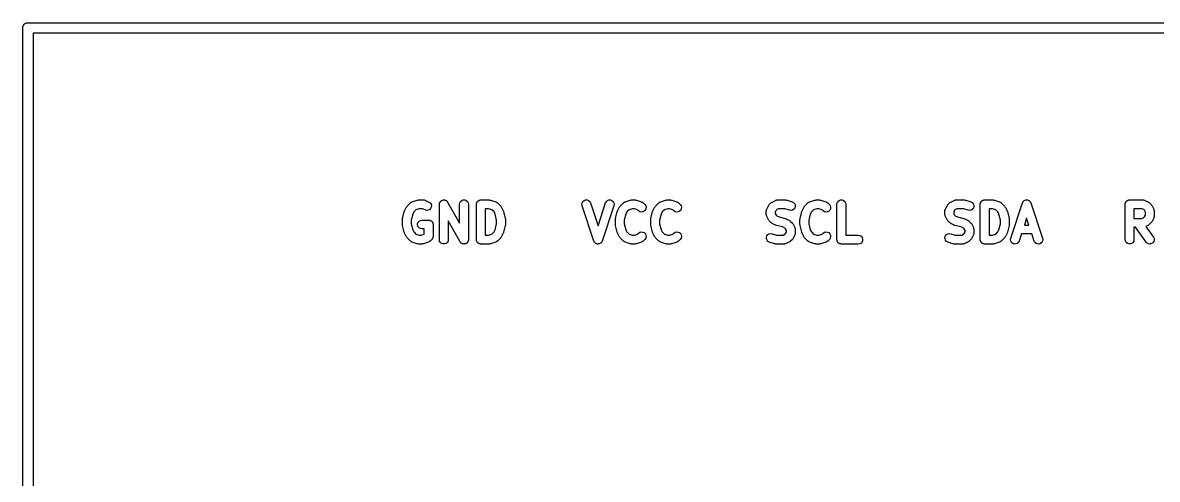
# Model space of a CAD drawing. Extents: x 86 to 333, y -237 to -29.
# Drawn here: x 301.27 to 317.34, y -42.55 to -36.09 of the extents above; entities that cross this region are included whole.
import ezdxf

# ---------------------------------------------------------------- set-up
doc = ezdxf.new("R2010")
doc.units = 0
doc.header["$MEASUREMENT"] = 0
doc.layers.add('BLACK', color=7, linetype='CONTINUOUS')

msp = doc.modelspace()

# ---------------------------------------------------------------- linework, layer by layer
at = {"layer": 'Black'}
for p, q in [((301.278, -36.1408), (301.28, -36.1343)), ((301.28, -36.1343), (301.283, -36.1287)), ((301.283, -36.1287), (301.285, -36.1225)), ((301.285, -36.1225), (301.289, -36.1175)), ((301.289, -36.1175), (301.293, -36.1118)), ((301.293, -36.1118), (301.298, -36.1076)), ((301.298, -36.1076), (301.302, -36.1025)), ((301.302, -36.1025), (301.307, -36.0993)), ((301.307, -36.0993), (301.312, -36.095)), ((301.312, -36.095), (301.319, -36.0928)), ((301.319, -36.0928), (301.324, -36.0895)), ((301.324, -36.0895), (301.331, -36.0884)), ((301.331, -36.0884), (301.337, -36.0861)), ((301.337, -36.0861), (301.344, -36.0861)), ((301.344, -36.0861), (301.35, -36.085)), ((301.35, -36.085), (328.65, -36.085)), ((301.275, -36.16), (301.276, -36.1535)), ((301.275, -66.86), (301.275, -36.16)), ((301.276, -36.147), (301.278, -36.1408)), ((301.276, -36.1535), (301.276, -36.147)), ((301.425, -36.235), (301.425, -66.785)), ((328.575, -36.235), (301.425, -36.235)), ((306.681, -38.7473), (306.705, -38.6997)), ((306.705, -38.6997), (306.711, -38.6916)), ((306.711, -38.6916), (306.717, -38.6834)), ((306.717, -38.6834), (306.764, -38.6358)), ((306.764, -38.6358), (306.767, -38.6337)), ((306.767, -38.6337), (306.77, -38.631)), ((306.77, -38.631), (306.776, -38.6276)), ((306.776, -38.6276), (306.782, -38.6234)), ((306.782, -38.6234), (306.786, -38.6224)), ((306.786, -38.6224), (306.789, -38.6207)), ((306.789, -38.6207), (306.86, -38.5969)), ((306.86, -38.5969), (306.87, -38.5954)), ((306.87, -38.5954), (306.88, -38.5937)), ((306.88, -38.5937), (306.951, -38.5937)), ((306.951, -38.5937), (306.955, -38.5943)), ((306.955, -38.5943), (306.959, -38.5941)), ((306.959, -38.5941), (306.966, -38.5962)), ((306.966, -38.5962), (306.973, -38.5975)), ((306.973, -38.5975), (306.976, -38.5993)), ((306.976, -38.5993), (306.979, -38.6003)), ((306.979, -38.6003), (307.027, -38.6241)), ((307.027, -38.6241), (307.044, -38.637)), ((307.044, -38.637), (307.056, -38.6551)), ((307.059, -38.6978), (307.049, -38.7172)), ((307.056, -38.6551), (307.061, -38.6763)), ((307.061, -38.6763), (307.059, -38.6978)), ((307.175, -38.6562), (307.176, -38.6507)), ((307.175, -39.1562), (307.175, -38.6562)), ((307.176, -38.6451), (307.177, -38.6401)), ((307.176, -38.6507), (307.176, -38.6451)), ((307.177, -38.6401), (307.178, -38.6348)), ((307.178, -38.6348), (307.181, -38.63)), ((307.181, -38.63), (307.183, -38.6247)), ((307.183, -38.6247), (307.187, -38.6206)), ((307.187, -38.6206), (307.189, -38.616)), ((307.189, -38.616), (307.194, -38.6124)), ((307.194, -38.6124), (307.197, -38.6081)), ((307.197, -38.6081), (307.202, -38.6055)), ((307.202, -38.6055), (307.206, -38.6021)), ((307.206, -38.6021), (307.211, -38.6001)), ((307.211, -38.6001), (307.216, -38.5974)), ((307.216, -38.5974), (307.221, -38.5965)), ((307.221, -38.5965), (307.226, -38.5946)), ((307.226, -38.5946), (307.232, -38.5946)), ((307.232, -38.5946), (307.237, -38.5937)), ((307.237, -38.5937), (307.243, -38.5946)), ((307.243, -38.5946), (307.248, -38.5946)), ((307.248, -38.5946), (307.253, -38.5966)), ((307.253, -38.5966), (307.259, -38.5976)), ((307.259, -38.5976), (307.263, -38.6002)), ((307.263, -38.6002), (307.268, -38.6021)), ((307.268, -38.6021), (307.273, -38.6057)), ((307.273, -38.6057), (307.278, -38.6085)), ((307.278, -38.6085), (307.281, -38.6126)), ((307.281, -38.6126), (307.285, -38.616)), ((307.285, -38.616), (307.288, -38.6209)), ((307.288, -38.6209), (307.291, -38.6252)), ((307.291, -38.6252), (307.46, -38.9208)), ((307.46, -38.6562), (307.464, -38.6348)), ((307.46, -38.9208), (307.46, -38.6562)), ((307.464, -38.6348), (307.475, -38.616)), ((307.475, -38.616), (307.492, -38.6021)), ((307.492, -38.6021), (307.512, -38.5946)), ((307.512, -38.5946), (307.534, -38.5946)), ((307.534, -38.5946), (307.554, -38.6021)), ((307.554, -38.6021), (307.571, -38.616)), ((307.571, -38.616), (307.582, -38.6348)), ((307.582, -38.6348), (307.585, -38.6562)), ((307.585, -38.6562), (307.585, -39.1562)), ((307.698, -38.6562), (307.699, -38.6508)), ((307.698, -39.1562), (307.698, -38.6562)), ((307.699, -38.6453), (307.701, -38.6402)), ((307.699, -38.6508), (307.699, -38.6453)), ((307.701, -38.6402), (307.702, -38.6348)), ((307.702, -38.6348), (307.705, -38.6301)), ((307.705, -38.6301), (307.707, -38.6249)), ((307.707, -38.6249), (307.71, -38.6208)), ((307.71, -38.6208), (307.713, -38.616)), ((307.713, -38.616), (307.717, -38.6125)), ((307.717, -38.6125), (307.721, -38.6083)), ((307.721, -38.6083), (307.726, -38.6056)), ((307.726, -38.6056), (307.73, -38.6021)), ((307.73, -38.6021), (307.735, -38.6002)), ((307.735, -38.6002), (307.74, -38.5975)), ((307.74, -38.5975), (307.745, -38.5965)), ((307.745, -38.5965), (307.75, -38.5946)), ((307.75, -38.5946), (307.756, -38.5946)), ((307.756, -38.5946), (307.761, -38.5937)), ((307.761, -38.5937), (307.88, -38.5937)), ((307.88, -38.5937), (307.89, -38.5954)), ((307.89, -38.5954), (307.9, -38.5969)), ((307.9, -38.5969), (307.971, -38.6207)), ((307.971, -38.6207), (307.974, -38.6224)), ((307.974, -38.6224), (307.978, -38.6234)), ((307.978, -38.6234), (307.984, -38.6276)), ((307.984, -38.6276), (307.99, -38.631)), ((307.99, -38.631), (307.993, -38.6337)), ((307.993, -38.6337), (307.996, -38.6358)), ((307.996, -38.6358), (308.043, -38.6834)), ((308.043, -38.6834), (308.049, -38.6916)), ((308.049, -38.6916), (308.055, -38.6997)), ((308.055, -38.6997), (308.079, -38.7473)), ((309.191, -38.6545), (309.195, -38.6332)), ((309.194, -38.676), (309.191, -38.6545)), ((309.361, -39.176), (309.194, -38.676)), ((309.195, -38.6332), (309.207, -38.6147)), ((309.207, -38.6147), (309.224, -38.6012)), ((309.224, -38.6012), (309.244, -38.5944)), ((309.244, -38.5944), (309.266, -38.595)), ((309.266, -38.595), (309.286, -38.6029)), ((309.286, -38.6029), (309.302, -38.6173)), ((309.302, -38.6173), (309.313, -38.6364)), ((309.313, -38.6364), (309.42, -38.9585)), ((309.42, -38.9585), (309.527, -38.6364)), ((309.646, -38.676), (309.479, -39.176)), ((309.527, -38.6364), (309.538, -38.6173)), ((309.538, -38.6173), (309.554, -38.6029)), ((309.554, -38.6029), (309.574, -38.595)), ((309.574, -38.595), (309.596, -38.5944)), ((309.596, -38.5944), (309.616, -38.6012)), ((309.616, -38.6012), (309.633, -38.6147)), ((309.633, -38.6147), (309.645, -38.6332)), ((309.645, -38.6332), (309.649, -38.6545)), ((309.649, -38.6545), (309.646, -38.676)), ((309.697, -38.7473), (309.721, -38.6997)), ((309.721, -38.6997), (309.727, -38.6916)), ((309.727, -38.6916), (309.733, -38.6834)), ((309.733, -38.6834), (309.781, -38.6358)), ((309.781, -38.6358), (309.784, -38.6337)), ((309.784, -38.6337), (309.786, -38.631)), ((309.786, -38.631), (309.792, -38.6276)), ((309.792, -38.6276), (309.798, -38.6234)), ((309.798, -38.6234), (309.802, -38.6224)), ((309.802, -38.6224), (309.805, -38.6207)), ((309.805, -38.6207), (309.876, -38.5969)), ((309.876, -38.5969), (309.886, -38.5954)), ((309.886, -38.5954), (309.896, -38.5937)), ((309.896, -38.5937), (309.944, -38.5937)), ((309.944, -38.5937), (309.954, -38.5954)), ((309.954, -38.5954), (309.964, -38.5969)), ((309.964, -38.5969), (310.035, -38.6207)), ((310.035, -38.6207), (310.038, -38.6224)), ((310.038, -38.6224), (310.042, -38.6234)), ((310.042, -38.6234), (310.048, -38.6276)), ((310.048, -38.6276), (310.054, -38.631)), ((310.054, -38.631), (310.056, -38.6337)), ((310.056, -38.6337), (310.059, -38.6358)), ((310.059, -38.6358), (310.083, -38.6596)), ((310.083, -38.6596), (310.096, -38.6774)), ((310.096, -38.6774), (310.101, -38.6984)), ((310.101, -38.6984), (310.099, -38.72)), ((310.197, -38.7473), (310.221, -38.6997)), ((310.221, -38.6997), (310.227, -38.6916)), ((310.227, -38.6916), (310.233, -38.6834)), ((310.233, -38.6834), (310.281, -38.6358)), ((310.281, -38.6358), (310.284, -38.6337)), ((310.284, -38.6337), (310.286, -38.631)), ((310.286, -38.631), (310.292, -38.6276)), ((310.292, -38.6276), (310.298, -38.6234)), ((310.298, -38.6234), (310.302, -38.6224)), ((310.302, -38.6224), (310.305, -38.6207)), ((310.305, -38.6207), (310.376, -38.5969)), ((310.376, -38.5969), (310.386, -38.5954)), ((310.386, -38.5954), (310.396, -38.5937)), ((310.396, -38.5937), (310.444, -38.5937)), ((310.444, -38.5937), (310.454, -38.5954)), ((310.454, -38.5954), (310.464, -38.5969)), ((310.464, -38.5969), (310.535, -38.6207)), ((310.535, -38.6207), (310.538, -38.6224)), ((310.538, -38.6224), (310.542, -38.6234)), ((310.542, -38.6234), (310.548, -38.6276)), ((310.548, -38.6276), (310.554, -38.631)), ((310.554, -38.631), (310.556, -38.6337)), ((310.556, -38.6337), (310.559, -38.6358)), ((310.559, -38.6358), (310.583, -38.6596)), ((310.583, -38.6596), (310.596, -38.6774)), ((310.596, -38.6774), (310.601, -38.6984)), ((310.601, -38.6984), (310.599, -38.72)), ((311.809, -38.7235), (311.833, -38.6759)), ((311.833, -38.6759), (311.839, -38.6678)), ((311.839, -38.6678), (311.844, -38.6596)), ((311.844, -38.6596), (311.868, -38.6358)), ((311.868, -38.6358), (311.876, -38.6301)), ((311.876, -38.6301), (311.884, -38.6241)), ((311.884, -38.6241), (311.932, -38.6003)), ((311.932, -38.6003), (311.936, -38.5993)), ((311.936, -38.5993), (311.939, -38.5975)), ((311.939, -38.5975), (311.946, -38.5962)), ((311.946, -38.5962), (311.953, -38.5941)), ((311.953, -38.5941), (311.956, -38.5943)), ((311.956, -38.5943), (311.96, -38.5937)), ((311.96, -38.5937), (312.079, -38.5937)), ((312.079, -38.5937), (312.089, -38.5954)), ((312.089, -38.5954), (312.099, -38.5969)), ((312.099, -38.5969), (312.17, -38.6207)), ((312.17, -38.6207), (312.189, -38.631)), ((312.189, -38.631), (312.204, -38.6473)), ((312.205, -38.7098), (312.192, -38.7268)), ((312.204, -38.6473), (312.212, -38.6675)), ((312.212, -38.6892), (312.205, -38.7098)), ((312.212, -38.6675), (312.212, -38.6892)), ((312.309, -38.7473), (312.333, -38.6997)), ((312.333, -38.6997), (312.339, -38.6916)), ((312.339, -38.6916), (312.344, -38.6834)), ((312.344, -38.6834), (312.392, -38.6358)), ((312.392, -38.6358), (312.395, -38.6337)), ((312.395, -38.6337), (312.397, -38.631)), ((312.397, -38.631), (312.404, -38.6276)), ((312.404, -38.6276), (312.41, -38.6234)), ((312.41, -38.6234), (312.413, -38.6224)), ((312.413, -38.6224), (312.416, -38.6207)), ((312.416, -38.6207), (312.488, -38.5969)), ((312.488, -38.5969), (312.498, -38.5954)), ((312.498, -38.5954), (312.508, -38.5937)), ((312.508, -38.5937), (312.555, -38.5937)), ((312.555, -38.5937), (312.565, -38.5954)), ((312.565, -38.5954), (312.575, -38.5969)), ((312.575, -38.5969), (312.646, -38.6207)), ((312.646, -38.6207), (312.65, -38.6224)), ((312.65, -38.6224), (312.653, -38.6234)), ((312.653, -38.6234), (312.659, -38.6276)), ((312.659, -38.6276), (312.666, -38.631)), ((312.666, -38.631), (312.668, -38.6337)), ((312.668, -38.6337), (312.671, -38.6358)), ((312.671, -38.6358), (312.695, -38.6596)), ((312.695, -38.6596), (312.707, -38.6774)), ((312.707, -38.6774), (312.713, -38.6984)), ((312.713, -38.6984), (312.711, -38.72)), ((312.802, -38.6562), (312.806, -38.6348)), ((312.802, -39.1562), (312.802, -38.6562)), ((312.806, -38.6348), (312.817, -38.616)), ((312.817, -38.616), (312.834, -38.6021)), ((312.834, -38.6021), (312.854, -38.5946)), ((312.854, -38.5946), (312.876, -38.5946)), ((312.876, -38.5946), (312.896, -38.6021)), ((312.896, -38.6021), (312.913, -38.616)), ((312.913, -38.616), (312.923, -38.6348)), ((312.923, -38.6348), (312.927, -38.6562)), ((312.927, -38.6562), (312.927, -39.0937)), ((314.337, -38.7235), (314.361, -38.6759)), ((314.361, -38.6759), (314.367, -38.6678)), ((314.367, -38.6678), (314.372, -38.6596)), ((314.372, -38.6596), (314.396, -38.6358)), ((314.396, -38.6358), (314.404, -38.6301)), ((314.404, -38.6301), (314.413, -38.6241)), ((314.413, -38.6241), (314.46, -38.6003)), ((314.46, -38.6003), (314.464, -38.5993)), ((314.464, -38.5993), (314.467, -38.5975)), ((314.467, -38.5975), (314.474, -38.5962)), ((314.474, -38.5962), (314.481, -38.5941)), ((314.481, -38.5941), (314.485, -38.5943)), ((314.485, -38.5943), (314.488, -38.5937)), ((314.488, -38.5937), (314.607, -38.5937)), ((314.607, -38.5937), (314.617, -38.5954)), ((314.617, -38.5954), (314.627, -38.5969)), ((314.627, -38.5969), (314.698, -38.6207)), ((314.698, -38.6207), (314.717, -38.631)), ((314.717, -38.631), (314.732, -38.6473)), ((314.734, -38.7098), (314.72, -38.7268)), ((314.732, -38.6473), (314.74, -38.6675)), ((314.74, -38.6892), (314.734, -38.7098)), ((314.74, -38.6675), (314.74, -38.6892)), ((314.83, -38.6562), (314.831, -38.6508)), ((314.83, -39.1562), (314.83, -38.6562)), ((314.831, -38.6453), (314.833, -38.6402)), ((314.831, -38.6508), (314.831, -38.6453)), ((314.833, -38.6402), (314.834, -38.6348)), ((314.834, -38.6348), (314.837, -38.6301)), ((314.837, -38.6301), (314.839, -38.6249)), ((314.839, -38.6249), (314.842, -38.6208)), ((314.842, -38.6208), (314.845, -38.616)), ((314.845, -38.616), (314.849, -38.6125)), ((314.849, -38.6125), (314.853, -38.6083)), ((314.853, -38.6083), (314.857, -38.6056)), ((314.857, -38.6056), (314.862, -38.6021)), ((314.862, -38.6021), (314.867, -38.6002)), ((314.867, -38.6002), (314.871, -38.5975)), ((314.871, -38.5975), (314.877, -38.5965)), ((314.877, -38.5965), (314.882, -38.5946)), ((314.882, -38.5946), (314.887, -38.5946)), ((314.887, -38.5946), (314.893, -38.5937)), ((314.893, -38.5937), (315.012, -38.5937)), ((315.012, -38.5937), (315.022, -38.5954)), ((315.022, -38.5954), (315.032, -38.5969)), ((315.032, -38.5969), (315.103, -38.6207)), ((315.103, -38.6207), (315.106, -38.6224)), ((315.106, -38.6224), (315.11, -38.6234)), ((315.11, -38.6234), (315.116, -38.6276)), ((315.116, -38.6276), (315.122, -38.631)), ((315.122, -38.631), (315.125, -38.6337)), ((315.125, -38.6337), (315.128, -38.6358)), ((315.128, -38.6358), (315.175, -38.6834)), ((315.175, -38.6834), (315.181, -38.6916)), ((315.181, -38.6916), (315.187, -38.6997)), ((315.187, -38.6997), (315.211, -38.7473)), ((315.262, -39.1364), (315.429, -38.6364)), ((315.429, -38.6364), (315.43, -38.6349)), ((315.43, -38.6332), (315.435, -38.6254)), ((315.43, -38.6349), (315.43, -38.6332)), ((315.435, -38.6254), (315.439, -38.6173)), ((315.439, -38.6173), (315.44, -38.6162)), ((315.44, -38.6162), (315.441, -38.6147)), ((315.441, -38.6147), (315.449, -38.609)), ((315.449, -38.609), (315.455, -38.6029)), ((315.455, -38.6029), (315.457, -38.6023)), ((315.457, -38.6023), (315.458, -38.6012)), ((315.458, -38.6012), (315.467, -38.5983)), ((315.467, -38.5983), (315.476, -38.595)), ((315.476, -38.595), (315.477, -38.5949)), ((315.477, -38.5949), (315.479, -38.5944)), ((315.479, -38.5944), (315.488, -38.5946)), ((315.488, -38.5946), (315.497, -38.5944)), ((315.497, -38.5944), (315.499, -38.5949)), ((315.499, -38.5949), (315.501, -38.595)), ((315.501, -38.595), (315.509, -38.5983)), ((315.509, -38.5983), (315.518, -38.6012)), ((315.518, -38.6012), (315.519, -38.6023)), ((315.519, -38.6023), (315.521, -38.6029)), ((315.521, -38.6029), (315.528, -38.609)), ((315.528, -38.609), (315.535, -38.6147)), ((315.535, -38.6147), (315.536, -38.6162)), ((315.536, -38.6162), (315.537, -38.6173)), ((315.537, -38.6173), (315.541, -38.6254)), ((315.541, -38.6254), (315.546, -38.6332)), ((315.546, -38.6332), (315.547, -38.6349)), ((315.547, -38.6349), (315.547, -38.6364)), ((315.547, -38.6364), (315.714, -39.1364)), ((316.882, -38.6562), (316.883, -38.6508)), ((316.882, -39.1562), (316.882, -38.6562)), ((316.883, -38.6453), (316.885, -38.6402)), ((316.883, -38.6508), (316.883, -38.6453)), ((316.885, -38.6402), (316.886, -38.6348)), ((316.886, -38.6348), (316.889, -38.6301)), ((316.889, -38.6301), (316.891, -38.6249)), ((316.891, -38.6249), (316.894, -38.6208)), ((316.894, -38.6208), (316.897, -38.616)), ((316.897, -38.616), (316.901, -38.6125)), ((316.901, -38.6125), (316.905, -38.6083)), ((316.905, -38.6083), (316.909, -38.6056)), ((316.909, -38.6056), (316.914, -38.6021)), ((316.914, -38.6021), (316.919, -38.6002)), ((316.919, -38.6002), (316.923, -38.5975)), ((316.923, -38.5975), (316.929, -38.5965)), ((316.929, -38.5965), (316.934, -38.5946)), ((316.934, -38.5946), (316.939, -38.5946)), ((316.939, -38.5946), (316.945, -38.5937)), ((316.945, -38.5937), (317.135, -38.5937)), ((317.135, -38.5937), (317.139, -38.5943)), ((317.139, -38.5943), (317.142, -38.5941)), ((317.142, -38.5941), (317.149, -38.5962)), ((317.149, -38.5962), (317.157, -38.5975)), ((317.157, -38.5975), (317.16, -38.5993)), ((317.16, -38.5993), (317.163, -38.6003)), ((317.163, -38.6003), (317.211, -38.6241)), ((317.211, -38.6241), (317.219, -38.6301)), ((317.219, -38.6301), (317.227, -38.6358)), ((317.227, -38.6358), (317.251, -38.6596)), ((317.251, -38.6596), (317.257, -38.6678)), ((317.257, -38.6678), (317.263, -38.6759)), ((317.263, -38.6759), (317.286, -38.7235)), ((306.651, -38.8705), (306.652, -38.8629)), ((306.651, -38.9419), (306.651, -38.8705)), ((306.652, -38.8629), (306.653, -38.8553)), ((306.653, -38.8553), (306.677, -38.7601)), ((306.677, -38.7601), (306.679, -38.7538)), ((306.679, -38.7538), (306.681, -38.7473)), ((306.796, -38.7971), (306.776, -38.8782)), ((306.812, -38.7646), (306.796, -38.7971)), ((306.842, -38.7346), (306.812, -38.7646)), ((306.89, -38.7187), (306.842, -38.7346)), ((306.937, -38.7187), (306.89, -38.7187)), ((306.971, -38.7359), (306.937, -38.7187)), ((306.992, -38.7421), (306.971, -38.7359)), ((307.014, -38.7408), (306.992, -38.7421)), ((307.033, -38.7322), (307.014, -38.7408)), ((307.049, -38.7172), (307.033, -38.7322)), ((307.823, -38.7187), (307.823, -39.0937)), ((307.87, -38.7187), (307.823, -38.7187)), ((307.918, -38.7346), (307.87, -38.7187)), ((307.948, -38.7646), (307.918, -38.7346)), ((307.964, -38.7971), (307.948, -38.7646)), ((307.984, -38.8782), (307.964, -38.7971)), ((308.079, -38.7473), (308.081, -38.7538)), ((308.081, -38.7538), (308.083, -38.7601)), ((308.083, -38.7601), (308.107, -38.8553)), ((308.107, -38.8553), (308.108, -38.8629)), ((308.108, -38.8629), (308.109, -38.8705)), ((308.109, -38.8705), (308.109, -38.9419)), ((309.667, -38.8705), (309.668, -38.8629)), ((309.667, -38.9419), (309.667, -38.8705)), ((309.668, -38.8629), (309.669, -38.8553)), ((309.669, -38.8553), (309.693, -38.7601)), ((309.693, -38.7601), (309.695, -38.7538)), ((309.695, -38.7538), (309.697, -38.7473)), ((309.812, -38.7971), (309.792, -38.8782)), ((309.829, -38.7646), (309.812, -38.7971)), ((309.859, -38.7346), (309.829, -38.7646)), ((309.906, -38.7187), (309.859, -38.7346)), ((309.934, -38.7187), (309.906, -38.7187)), ((309.981, -38.7346), (309.934, -38.7187)), ((309.995, -38.748), (309.981, -38.7346)), ((310.013, -38.7605), (309.995, -38.748)), ((310.034, -38.7661), (310.013, -38.7605)), ((310.055, -38.7642), (310.034, -38.7661)), ((310.075, -38.755), (310.055, -38.7642)), ((310.09, -38.7397), (310.075, -38.755)), ((310.099, -38.72), (310.09, -38.7397)), ((310.167, -38.8705), (310.168, -38.8629)), ((310.167, -38.9419), (310.167, -38.8705)), ((310.168, -38.8629), (310.169, -38.8553)), ((310.169, -38.8553), (310.193, -38.7601)), ((310.193, -38.7601), (310.195, -38.7538)), ((310.195, -38.7538), (310.197, -38.7473)), ((310.312, -38.7971), (310.292, -38.8782)), ((310.329, -38.7646), (310.312, -38.7971)), ((310.359, -38.7346), (310.329, -38.7646)), ((310.406, -38.7187), (310.359, -38.7346)), ((310.434, -38.7187), (310.406, -38.7187)), ((310.481, -38.7346), (310.434, -38.7187)), ((310.495, -38.748), (310.481, -38.7346)), ((310.513, -38.7605), (310.495, -38.748)), ((310.534, -38.7661), (310.513, -38.7605)), ((310.555, -38.7642), (310.534, -38.7661)), ((310.575, -38.755), (310.555, -38.7642)), ((310.59, -38.7397), (310.575, -38.755)), ((310.599, -38.72), (310.59, -38.7397)), ((311.802, -38.7514), (311.803, -38.7479)), ((311.802, -38.799), (311.802, -38.7514)), ((311.803, -38.8026), (311.802, -38.799)), ((311.803, -38.7443), (311.805, -38.7373)), ((311.803, -38.7479), (311.803, -38.7443)), ((311.803, -38.8062), (311.803, -38.8026)), ((311.805, -38.8132), (311.803, -38.8062)), ((311.805, -38.7373), (311.806, -38.7301)), ((311.806, -38.8204), (311.805, -38.8132)), ((311.806, -38.7301), (311.808, -38.7269)), ((311.808, -38.8235), (311.806, -38.8204)), ((311.808, -38.7269), (311.809, -38.7235)), ((311.809, -38.827), (311.808, -38.8235)), ((311.833, -38.8746), (311.809, -38.827)), ((311.94, -38.7408), (311.927, -38.7662)), ((311.927, -38.7662), (311.927, -38.7843)), ((311.927, -38.7843), (311.94, -38.8096)), ((311.949, -38.7314), (311.94, -38.7408)), ((311.94, -38.8096), (311.949, -38.8191)), ((311.975, -38.7187), (311.949, -38.7314)), ((311.949, -38.8191), (311.982, -38.8353)), ((312.069, -38.7187), (311.975, -38.7187)), ((311.982, -38.8353), (312.07, -38.8575)), ((312.131, -38.7393), (312.069, -38.7187)), ((312.07, -38.8575), (312.077, -38.8602)), ((312.077, -38.8602), (312.083, -38.8622)), ((312.083, -38.8622), (312.131, -38.886)), ((312.152, -38.7425), (312.131, -38.7393)), ((312.173, -38.7381), (312.152, -38.7425)), ((312.192, -38.7268), (312.173, -38.7381)), ((312.278, -38.8705), (312.28, -38.8629)), ((312.278, -38.9419), (312.278, -38.8705)), ((312.28, -38.8553), (312.304, -38.7601)), ((312.28, -38.8629), (312.28, -38.8553)), ((312.304, -38.7601), (312.307, -38.7538)), ((312.307, -38.7538), (312.309, -38.7473)), ((312.424, -38.7971), (312.403, -38.8782)), ((312.44, -38.7646), (312.424, -38.7971)), ((312.47, -38.7346), (312.44, -38.7646)), ((312.518, -38.7187), (312.47, -38.7346)), ((312.545, -38.7187), (312.518, -38.7187)), ((312.593, -38.7346), (312.545, -38.7187)), ((312.606, -38.748), (312.593, -38.7346)), ((312.624, -38.7605), (312.606, -38.748)), ((312.645, -38.7661), (312.624, -38.7605)), ((312.667, -38.7642), (312.645, -38.7661)), ((312.686, -38.755), (312.667, -38.7642)), ((312.702, -38.7397), (312.686, -38.755)), ((312.711, -38.72), (312.702, -38.7397)), ((314.33, -38.7514), (314.331, -38.7479)), ((314.33, -38.799), (314.33, -38.7514)), ((314.331, -38.8026), (314.33, -38.799)), ((314.331, -38.7443), (314.333, -38.7373)), ((314.331, -38.7479), (314.331, -38.7443)), ((314.331, -38.8062), (314.331, -38.8026)), ((314.333, -38.8132), (314.331, -38.8062)), ((314.333, -38.7373), (314.334, -38.7301)), ((314.334, -38.8204), (314.333, -38.8132)), ((314.334, -38.7301), (314.336, -38.7269)), ((314.336, -38.8235), (314.334, -38.8204)), ((314.336, -38.7269), (314.337, -38.7235)), ((314.337, -38.827), (314.336, -38.8235)), ((314.361, -38.8746), (314.337, -38.827)), ((314.468, -38.7408), (314.455, -38.7662)), ((314.455, -38.7662), (314.455, -38.7843)), ((314.455, -38.7843), (314.468, -38.8096)), ((314.478, -38.7314), (314.468, -38.7408)), ((314.468, -38.8096), (314.477, -38.8191)), ((314.477, -38.8191), (314.51, -38.8353)), ((314.503, -38.7187), (314.478, -38.7314)), ((314.597, -38.7187), (314.503, -38.7187)), ((314.51, -38.8353), (314.598, -38.8575)), ((314.659, -38.7393), (314.597, -38.7187)), ((314.598, -38.8575), (314.605, -38.8602)), ((314.605, -38.8602), (314.611, -38.8622)), ((314.611, -38.8622), (314.659, -38.886)), ((314.68, -38.7425), (314.659, -38.7393)), ((314.702, -38.7381), (314.68, -38.7425)), ((314.72, -38.7268), (314.702, -38.7381)), ((314.955, -38.7187), (314.955, -39.0937)), ((315.002, -38.7187), (314.955, -38.7187)), ((315.05, -38.7346), (315.002, -38.7187)), ((315.08, -38.7646), (315.05, -38.7346)), ((315.096, -38.7971), (315.08, -38.7646)), ((315.116, -38.8782), (315.096, -38.7971)), ((315.211, -38.7473), (315.213, -38.7538)), ((315.213, -38.7538), (315.215, -38.7601)), ((315.215, -38.7601), (315.239, -38.8553)), ((315.239, -38.8553), (315.24, -38.8629)), ((315.24, -38.8629), (315.241, -38.8705)), ((315.241, -38.8705), (315.241, -38.9419)), ((315.488, -38.8538), (315.456, -38.9508)), ((315.52, -38.9508), (315.488, -38.8538)), ((317.007, -38.7187), (317.007, -38.8556)), ((317.12, -38.7187), (317.007, -38.7187)), ((317.007, -38.8556), (317.12, -38.8556)), ((317.146, -38.7314), (317.12, -38.7187)), ((317.12, -38.8556), (317.146, -38.8429)), ((317.155, -38.7408), (317.146, -38.7314)), ((317.146, -38.8429), (317.155, -38.8335)), ((317.168, -38.7662), (317.155, -38.7408)), ((317.155, -38.8335), (317.168, -38.8081)), ((317.168, -38.8081), (317.168, -38.7662)), ((317.286, -38.8508), (317.263, -38.8984)), ((317.286, -38.7235), (317.287, -38.7269)), ((317.287, -38.8474), (317.286, -38.8508)), ((317.287, -38.7269), (317.289, -38.7301)), ((317.289, -38.8442), (317.287, -38.8474)), ((317.289, -38.7301), (317.29, -38.7373)), ((317.29, -38.837), (317.289, -38.8442)), ((317.29, -38.7373), (317.293, -38.7443)), ((317.293, -38.83), (317.29, -38.837)), ((317.293, -38.7443), (317.292, -38.7479)), ((317.292, -38.7479), (317.293, -38.7514)), ((317.293, -38.8229), (317.292, -38.8264)), ((317.292, -38.8264), (317.293, -38.83)), ((317.293, -38.7514), (317.293, -38.8229)), ((306.652, -38.9494), (306.651, -38.9419)), ((306.653, -38.9571), (306.652, -38.9494)), ((306.677, -39.0523), (306.653, -38.9571)), ((306.776, -38.8782), (306.776, -38.9342)), ((306.776, -38.9342), (306.796, -39.0153)), ((306.796, -39.0153), (306.812, -39.0477)), ((306.866, -38.9311), (306.873, -38.9107)), ((306.866, -38.9528), (306.866, -38.9311)), ((306.873, -38.9732), (306.866, -38.9528)), ((306.873, -38.9107), (306.887, -38.894)), ((306.887, -38.9898), (306.873, -38.9732)), ((306.887, -38.894), (306.906, -38.8832)), ((306.906, -39.0006), (306.887, -38.9898)), ((306.906, -38.8832), (306.928, -38.8794)), ((306.928, -39.0044), (306.906, -39.0006)), ((306.928, -38.8794), (307.023, -38.8794)), ((306.96, -39.0044), (306.928, -39.0044)), ((306.96, -39.0794), (306.96, -39.0044)), ((307.023, -38.8794), (307.028, -38.8804)), ((307.028, -38.8804), (307.034, -38.8804)), ((307.034, -38.8804), (307.039, -38.8822)), ((307.039, -38.8822), (307.044, -38.8832)), ((307.044, -38.8832), (307.049, -38.8859)), ((307.049, -38.8859), (307.054, -38.8878)), ((307.054, -38.8878), (307.058, -38.8913)), ((307.058, -38.8913), (307.063, -38.894)), ((307.063, -38.894), (307.067, -38.8982)), ((307.067, -38.8982), (307.071, -38.9017)), ((307.071, -38.9017), (307.073, -38.9065)), ((307.073, -38.9065), (307.077, -38.9107)), ((307.077, -38.9107), (307.079, -38.9158)), ((307.079, -38.9158), (307.082, -38.9205)), ((307.082, -38.9205), (307.083, -38.9259)), ((307.083, -38.9259), (307.084, -38.9311)), ((307.084, -38.9311), (307.084, -38.9365)), ((307.084, -38.9365), (307.085, -38.9419)), ((307.085, -38.9419), (307.085, -39.1086)), ((307.469, -39.1872), (307.3, -38.8915)), ((307.3, -38.8915), (307.3, -39.1562)), ((307.948, -39.0477), (307.964, -39.0153)), ((307.964, -39.0153), (307.984, -38.9342)), ((307.984, -38.9342), (307.984, -38.8782)), ((308.107, -38.9571), (308.083, -39.0523)), ((308.108, -38.9494), (308.107, -38.9571)), ((308.109, -38.9419), (308.108, -38.9494)), ((309.668, -38.9494), (309.667, -38.9419)), ((309.669, -38.9571), (309.668, -38.9494)), ((309.693, -39.0523), (309.669, -38.9571)), ((309.792, -38.8782), (309.792, -38.9342)), ((309.792, -38.9342), (309.812, -39.0153)), ((309.812, -39.0153), (309.829, -39.0477)), ((310.168, -38.9494), (310.167, -38.9419)), ((310.169, -38.9571), (310.168, -38.9494)), ((310.193, -39.0523), (310.169, -38.9571)), ((310.292, -38.8782), (310.292, -38.9342)), ((310.292, -38.9342), (310.312, -39.0153)), ((310.312, -39.0153), (310.329, -39.0477)), ((311.839, -38.8827), (311.833, -38.8746)), ((311.844, -38.8909), (311.839, -38.8827)), ((311.868, -38.9147), (311.844, -38.8909)), ((311.876, -38.9204), (311.868, -38.9147)), ((311.884, -38.9264), (311.876, -38.9204)), ((311.932, -38.9502), (311.884, -38.9264)), ((311.939, -38.9521), (311.932, -38.9502)), ((311.945, -38.9549), (311.939, -38.9521)), ((312.033, -38.9771), (311.945, -38.9549)), ((312.066, -38.9933), (312.033, -38.9771)), ((312.075, -39.0027), (312.066, -38.9933)), ((312.088, -39.0281), (312.075, -39.0027)), ((312.088, -39.0462), (312.088, -39.0281)), ((312.131, -38.886), (312.139, -38.892)), ((312.139, -38.892), (312.147, -38.8977)), ((312.147, -38.8977), (312.171, -38.9215)), ((312.171, -38.9215), (312.177, -38.9297)), ((312.177, -38.9297), (312.183, -38.9378)), ((312.183, -38.9378), (312.206, -38.9854)), ((312.206, -38.9854), (312.207, -38.9888)), ((312.207, -38.9888), (312.209, -38.992)), ((312.209, -38.992), (312.21, -38.9992)), ((312.21, -38.9992), (312.213, -39.0062)), ((312.213, -39.0062), (312.212, -39.0098)), ((312.212, -39.0098), (312.213, -39.0133)), ((312.213, -39.0133), (312.213, -39.061)), ((312.28, -38.9494), (312.278, -38.9419)), ((312.28, -38.9571), (312.28, -38.9494)), ((312.304, -39.0523), (312.28, -38.9571)), ((312.403, -38.8782), (312.403, -38.9342)), ((312.403, -38.9342), (312.424, -39.0153)), ((312.424, -39.0153), (312.44, -39.0477)), ((314.367, -38.8827), (314.361, -38.8746)), ((314.372, -38.8909), (314.367, -38.8827)), ((314.396, -38.9147), (314.372, -38.8909)), ((314.404, -38.9204), (314.396, -38.9147)), ((314.413, -38.9264), (314.404, -38.9204)), ((314.46, -38.9502), (314.413, -38.9264)), ((314.467, -38.9521), (314.46, -38.9502)), ((314.473, -38.9549), (314.467, -38.9521)), ((314.562, -38.9771), (314.473, -38.9549)), ((314.594, -38.9933), (314.562, -38.9771)), ((314.603, -39.0027), (314.594, -38.9933)), ((314.616, -39.0281), (314.603, -39.0027)), ((314.616, -39.0462), (314.616, -39.0281)), ((314.659, -38.886), (314.667, -38.892)), ((314.667, -38.892), (314.675, -38.8977)), ((314.675, -38.8977), (314.699, -38.9215)), ((314.699, -38.9215), (314.705, -38.9297)), ((314.705, -38.9297), (314.711, -38.9378)), ((314.711, -38.9378), (314.734, -38.9854)), ((314.734, -38.9854), (314.736, -38.9888)), ((314.736, -38.9888), (314.737, -38.992)), ((314.737, -38.992), (314.739, -38.9992)), ((314.739, -38.9992), (314.741, -39.0062)), ((314.741, -39.0062), (314.74, -39.0098)), ((314.74, -39.0098), (314.741, -39.0133)), ((314.741, -39.0133), (314.741, -39.061)), ((315.08, -39.0477), (315.096, -39.0153)), ((315.096, -39.0153), (315.116, -38.9342)), ((315.116, -38.9342), (315.116, -38.8782)), ((315.239, -38.9571), (315.215, -39.0523)), ((315.24, -38.9494), (315.239, -38.9571)), ((315.241, -38.9419), (315.24, -38.9494)), ((315.456, -38.9508), (315.52, -38.9508)), ((317.031, -38.9806), (317.007, -38.9806)), ((317.007, -38.9806), (317.007, -39.1562)), ((317.179, -39.192), (317.031, -38.9806)), ((317.211, -38.9502), (317.175, -38.9681)), ((317.175, -38.9681), (317.282, -39.1203)), ((317.219, -38.9442), (317.211, -38.9502)), ((317.227, -38.9385), (317.219, -38.9442)), ((317.251, -38.9147), (317.227, -38.9385)), ((317.257, -38.9065), (317.251, -38.9147)), ((317.263, -38.8984), (317.257, -38.9065)), ((306.679, -39.0585), (306.677, -39.0523)), ((306.681, -39.0651), (306.679, -39.0585)), ((306.705, -39.1127), (306.681, -39.0651)), ((306.711, -39.1208), (306.705, -39.1127)), ((306.717, -39.129), (306.711, -39.1208)), ((306.764, -39.1766), (306.717, -39.129)), ((306.767, -39.1786), (306.764, -39.1766)), ((306.77, -39.1813), (306.767, -39.1786)), ((306.776, -39.1848), (306.77, -39.1813)), ((306.782, -39.189), (306.776, -39.1848)), ((306.786, -39.19), (306.782, -39.189)), ((306.789, -39.1917), (306.786, -39.19)), ((306.86, -39.2155), (306.789, -39.1917)), ((306.812, -39.0477), (306.842, -39.0778)), ((306.842, -39.0778), (306.89, -39.0937)), ((306.89, -39.0937), (306.917, -39.0937)), ((306.917, -39.0937), (306.96, -39.0794)), ((307.019, -39.1917), (306.947, -39.2155)), ((307.022, -39.19), (307.019, -39.1917)), ((307.025, -39.189), (307.022, -39.19)), ((307.031, -39.1848), (307.025, -39.189)), ((307.038, -39.1813), (307.031, -39.1848)), ((307.04, -39.1786), (307.038, -39.1813)), ((307.043, -39.1766), (307.04, -39.1786)), ((307.067, -39.1528), (307.043, -39.1766)), ((307.069, -39.1505), (307.067, -39.1528)), ((307.071, -39.1487), (307.069, -39.1505)), ((307.075, -39.1417), (307.071, -39.1487)), ((307.08, -39.135), (307.075, -39.1417)), ((307.082, -39.1299), (307.08, -39.1323)), ((307.08, -39.1323), (307.08, -39.135)), ((307.083, -39.1219), (307.082, -39.1299)), ((307.085, -39.114), (307.083, -39.1219)), ((307.085, -39.1086), (307.085, -39.1113)), ((307.085, -39.1113), (307.085, -39.114)), ((307.178, -39.1776), (307.175, -39.1562)), ((307.189, -39.1964), (307.178, -39.1776)), ((307.296, -39.1776), (307.285, -39.1964)), ((307.3, -39.1562), (307.296, -39.1776)), ((307.472, -39.1915), (307.469, -39.1872)), ((307.475, -39.1964), (307.472, -39.1915)), ((307.573, -39.1917), (307.571, -39.1964)), ((307.577, -39.1877), (307.573, -39.1917)), ((307.579, -39.1824), (307.577, -39.1877)), ((307.582, -39.1776), (307.579, -39.1824)), ((307.583, -39.1723), (307.582, -39.1776)), ((307.584, -39.1673), (307.583, -39.1723)), ((307.585, -39.1562), (307.584, -39.1617)), ((307.584, -39.1617), (307.584, -39.1673)), ((307.699, -39.1616), (307.698, -39.1562)), ((307.699, -39.167), (307.699, -39.1616)), ((307.701, -39.1722), (307.699, -39.167)), ((307.702, -39.1776), (307.701, -39.1722)), ((307.705, -39.1823), (307.702, -39.1776)), ((307.707, -39.1874), (307.705, -39.1823)), ((307.71, -39.1916), (307.707, -39.1874)), ((307.713, -39.1964), (307.71, -39.1916)), ((307.823, -39.0937), (307.87, -39.0937)), ((307.87, -39.0937), (307.918, -39.0778)), ((307.971, -39.1917), (307.9, -39.2155)), ((307.918, -39.0778), (307.948, -39.0477)), ((307.974, -39.19), (307.971, -39.1917)), ((307.978, -39.189), (307.974, -39.19)), ((307.984, -39.1848), (307.978, -39.189)), ((307.99, -39.1813), (307.984, -39.1848)), ((307.993, -39.1786), (307.99, -39.1813)), ((307.996, -39.1766), (307.993, -39.1786)), ((308.043, -39.129), (307.996, -39.1766)), ((308.049, -39.1208), (308.043, -39.129)), ((308.055, -39.1127), (308.049, -39.1208)), ((308.079, -39.0651), (308.055, -39.1127)), ((308.081, -39.0585), (308.079, -39.0651)), ((308.083, -39.0523), (308.081, -39.0585)), ((309.362, -39.1775), (309.361, -39.176)), ((309.362, -39.1792), (309.362, -39.1775)), ((309.367, -39.187), (309.362, -39.1792)), ((309.371, -39.195), (309.367, -39.187)), ((309.473, -39.187), (309.469, -39.195)), ((309.478, -39.1792), (309.473, -39.187)), ((309.479, -39.176), (309.478, -39.1775)), ((309.478, -39.1775), (309.478, -39.1792)), ((309.695, -39.0585), (309.693, -39.0523)), ((309.697, -39.0651), (309.695, -39.0585)), ((309.721, -39.1127), (309.697, -39.0651)), ((309.727, -39.1208), (309.721, -39.1127)), ((309.733, -39.129), (309.727, -39.1208)), ((309.781, -39.1766), (309.733, -39.129)), ((309.784, -39.1786), (309.781, -39.1766)), ((309.786, -39.1813), (309.784, -39.1786)), ((309.792, -39.1848), (309.786, -39.1813)), ((309.798, -39.189), (309.792, -39.1848)), ((309.802, -39.19), (309.798, -39.189)), ((309.805, -39.1917), (309.802, -39.19)), ((309.876, -39.2155), (309.805, -39.1917)), ((309.829, -39.0477), (309.859, -39.0778)), ((309.859, -39.0778), (309.906, -39.0937)), ((309.906, -39.0937), (309.934, -39.0937)), ((309.934, -39.0937), (309.981, -39.0778)), ((310.035, -39.1917), (309.964, -39.2155)), ((309.981, -39.0778), (309.995, -39.0644)), ((309.995, -39.0644), (310.013, -39.0519)), ((310.013, -39.0519), (310.034, -39.0463)), ((310.034, -39.0463), (310.055, -39.0482)), ((310.038, -39.19), (310.035, -39.1917)), ((310.042, -39.189), (310.038, -39.19)), ((310.048, -39.1848), (310.042, -39.189)), ((310.054, -39.1813), (310.048, -39.1848)), ((310.056, -39.1786), (310.054, -39.1813)), ((310.055, -39.0482), (310.075, -39.0574)), ((310.059, -39.1766), (310.056, -39.1786)), ((310.083, -39.1528), (310.059, -39.1766)), ((310.075, -39.0574), (310.09, -39.0727)), ((310.096, -39.135), (310.083, -39.1528)), ((310.09, -39.0727), (310.099, -39.0924)), ((310.101, -39.114), (310.096, -39.135)), ((310.099, -39.0924), (310.101, -39.114)), ((310.195, -39.0585), (310.193, -39.0523)), ((310.197, -39.0651), (310.195, -39.0585)), ((310.221, -39.1127), (310.197, -39.0651)), ((310.227, -39.1208), (310.221, -39.1127)), ((310.233, -39.129), (310.227, -39.1208)), ((310.281, -39.1766), (310.233, -39.129)), ((310.284, -39.1786), (310.281, -39.1766)), ((310.286, -39.1813), (310.284, -39.1786)), ((310.292, -39.1848), (310.286, -39.1813)), ((310.298, -39.189), (310.292, -39.1848)), ((310.302, -39.19), (310.298, -39.189)), ((310.305, -39.1917), (310.302, -39.19)), ((310.376, -39.2155), (310.305, -39.1917)), ((310.329, -39.0477), (310.359, -39.0778)), ((310.359, -39.0778), (310.406, -39.0937)), ((310.406, -39.0937), (310.434, -39.0937)), ((310.434, -39.0937), (310.481, -39.0778)), ((310.535, -39.1917), (310.464, -39.2155)), ((310.481, -39.0778), (310.495, -39.0644)), ((310.495, -39.0644), (310.513, -39.0519)), ((310.513, -39.0519), (310.534, -39.0463)), ((310.534, -39.0463), (310.555, -39.0482)), ((310.538, -39.19), (310.535, -39.1917)), ((310.542, -39.189), (310.538, -39.19)), ((310.548, -39.1848), (310.542, -39.189)), ((310.554, -39.1813), (310.548, -39.1848)), ((310.556, -39.1786), (310.554, -39.1813)), ((310.555, -39.0482), (310.575, -39.0574)), ((310.559, -39.1766), (310.556, -39.1786)), ((310.583, -39.1528), (310.559, -39.1766)), ((310.575, -39.0574), (310.59, -39.0727)), ((310.596, -39.135), (310.583, -39.1528)), ((310.59, -39.0727), (310.599, -39.0924)), ((310.601, -39.114), (310.596, -39.135)), ((310.599, -39.0924), (310.601, -39.114)), ((311.803, -39.1232), (311.81, -39.1026)), ((311.804, -39.1449), (311.803, -39.1232)), ((311.812, -39.1651), (311.804, -39.1449)), ((311.81, -39.1026), (311.823, -39.0856)), ((311.826, -39.1813), (311.812, -39.1651)), ((311.823, -39.0856), (311.842, -39.0743)), ((311.845, -39.1917), (311.826, -39.1813)), ((311.842, -39.0743), (311.863, -39.0699)), ((311.916, -39.2155), (311.845, -39.1917)), ((311.863, -39.0699), (311.885, -39.0731)), ((311.885, -39.0731), (311.946, -39.0937)), ((311.946, -39.0937), (312.04, -39.0937)), ((312.04, -39.0937), (312.066, -39.081)), ((312.066, -39.081), (312.075, -39.0715)), ((312.075, -39.0715), (312.088, -39.0462)), ((312.131, -39.1883), (312.083, -39.2121)), ((312.139, -39.1823), (312.131, -39.1883)), ((312.147, -39.1766), (312.139, -39.1823)), ((312.171, -39.1528), (312.147, -39.1766)), ((312.177, -39.1446), (312.171, -39.1528)), ((312.183, -39.1365), (312.177, -39.1446)), ((312.206, -39.0889), (312.183, -39.1365)), ((312.207, -39.0854), (312.206, -39.0889)), ((312.209, -39.0823), (312.207, -39.0854)), ((312.21, -39.0751), (312.209, -39.0823)), ((312.213, -39.0681), (312.21, -39.0751)), ((312.213, -39.061), (312.212, -39.0645)), ((312.212, -39.0645), (312.213, -39.0681)), ((312.307, -39.0585), (312.304, -39.0523)), ((312.309, -39.0651), (312.307, -39.0585)), ((312.333, -39.1127), (312.309, -39.0651)), ((312.339, -39.1208), (312.333, -39.1127)), ((312.344, -39.129), (312.339, -39.1208)), ((312.392, -39.1766), (312.344, -39.129)), ((312.395, -39.1786), (312.392, -39.1766)), ((312.397, -39.1813), (312.395, -39.1786)), ((312.404, -39.1848), (312.397, -39.1813)), ((312.41, -39.189), (312.404, -39.1848)), ((312.413, -39.19), (312.41, -39.189)), ((312.416, -39.1917), (312.413, -39.19)), ((312.488, -39.2155), (312.416, -39.1917)), ((312.44, -39.0477), (312.47, -39.0778)), ((312.47, -39.0778), (312.518, -39.0937)), ((312.518, -39.0937), (312.545, -39.0937)), ((312.545, -39.0937), (312.593, -39.0778)), ((312.646, -39.1917), (312.575, -39.2155)), ((312.593, -39.0778), (312.606, -39.0644)), ((312.606, -39.0644), (312.624, -39.0519)), ((312.624, -39.0519), (312.645, -39.0463)), ((312.645, -39.0463), (312.667, -39.0482)), ((312.65, -39.19), (312.646, -39.1917)), ((312.653, -39.189), (312.65, -39.19)), ((312.659, -39.1848), (312.653, -39.189)), ((312.666, -39.1813), (312.659, -39.1848)), ((312.668, -39.1786), (312.666, -39.1813)), ((312.667, -39.0482), (312.686, -39.0574)), ((312.671, -39.1766), (312.668, -39.1786)), ((312.695, -39.1528), (312.671, -39.1766)), ((312.686, -39.0574), (312.702, -39.0727)), ((312.707, -39.135), (312.695, -39.1528)), ((312.702, -39.0727), (312.711, -39.0924)), ((312.713, -39.114), (312.707, -39.135)), ((312.711, -39.0924), (312.713, -39.114)), ((312.803, -39.1616), (312.802, -39.1562)), ((312.803, -39.167), (312.803, -39.1616)), ((312.805, -39.1722), (312.803, -39.167)), ((312.806, -39.1776), (312.805, -39.1722)), ((312.809, -39.1823), (312.806, -39.1776)), ((312.811, -39.1874), (312.809, -39.1823)), ((312.814, -39.1916), (312.811, -39.1874)), ((312.817, -39.1964), (312.814, -39.1916)), ((312.927, -39.0937), (313.103, -39.0937)), ((313.103, -39.0937), (313.124, -39.0975)), ((313.124, -39.0975), (313.143, -39.1083)), ((313.143, -39.1083), (313.157, -39.1249)), ((313.157, -39.1874), (313.143, -39.2041)), ((313.157, -39.1249), (313.164, -39.1453)), ((313.164, -39.167), (313.157, -39.1874)), ((313.164, -39.1453), (313.164, -39.167)), ((314.331, -39.1232), (314.338, -39.1026)), ((314.332, -39.1449), (314.331, -39.1232)), ((314.34, -39.1651), (314.332, -39.1449)), ((314.338, -39.1026), (314.351, -39.0856)), ((314.354, -39.1813), (314.34, -39.1651)), ((314.351, -39.0856), (314.37, -39.0743)), ((314.373, -39.1917), (314.354, -39.1813)), ((314.37, -39.0743), (314.391, -39.0699)), ((314.445, -39.2155), (314.373, -39.1917)), ((314.391, -39.0699), (314.413, -39.0731)), ((314.413, -39.0731), (314.474, -39.0937)), ((314.474, -39.0937), (314.569, -39.0937)), ((314.569, -39.0937), (314.594, -39.081)), ((314.594, -39.081), (314.603, -39.0715)), ((314.603, -39.0715), (314.616, -39.0462)), ((314.659, -39.1883), (314.611, -39.2121)), ((314.667, -39.1823), (314.659, -39.1883)), ((314.675, -39.1766), (314.667, -39.1823)), ((314.699, -39.1528), (314.675, -39.1766)), ((314.705, -39.1446), (314.699, -39.1528)), ((314.711, -39.1365), (314.705, -39.1446)), ((314.734, -39.0889), (314.711, -39.1365)), ((314.736, -39.0854), (314.734, -39.0889)), ((314.737, -39.0823), (314.736, -39.0854)), ((314.739, -39.0751), (314.737, -39.0823)), ((314.741, -39.0681), (314.739, -39.0751)), ((314.741, -39.061), (314.74, -39.0645)), ((314.74, -39.0645), (314.741, -39.0681)), ((314.831, -39.1616), (314.83, -39.1562)), ((314.831, -39.167), (314.831, -39.1616)), ((314.833, -39.1722), (314.831, -39.167)), ((314.834, -39.1776), (314.833, -39.1722)), ((314.837, -39.1823), (314.834, -39.1776)), ((314.839, -39.1874), (314.837, -39.1823)), ((314.842, -39.1916), (314.839, -39.1874)), ((314.845, -39.1964), (314.842, -39.1916)), ((314.955, -39.0937), (315.002, -39.0937)), ((315.002, -39.0937), (315.05, -39.0778)), ((315.103, -39.1917), (315.032, -39.2155)), ((315.05, -39.0778), (315.08, -39.0477)), ((315.106, -39.19), (315.103, -39.1917)), ((315.11, -39.189), (315.106, -39.19)), ((315.116, -39.1848), (315.11, -39.189)), ((315.122, -39.1813), (315.116, -39.1848)), ((315.125, -39.1786), (315.122, -39.1813)), ((315.128, -39.1766), (315.125, -39.1786)), ((315.175, -39.129), (315.128, -39.1766)), ((315.181, -39.1208), (315.175, -39.129)), ((315.187, -39.1127), (315.181, -39.1208)), ((315.211, -39.0651), (315.187, -39.1127)), ((315.213, -39.0585), (315.211, -39.0651)), ((315.215, -39.0523), (315.213, -39.0585)), ((315.259, -39.1579), (315.262, -39.1364)), ((315.263, -39.1792), (315.259, -39.1579)), ((315.275, -39.1977), (315.263, -39.1792)), ((315.381, -39.176), (315.37, -39.195)), ((315.414, -39.0758), (315.381, -39.176)), ((315.562, -39.0758), (315.414, -39.0758)), ((315.595, -39.176), (315.562, -39.0758)), ((315.606, -39.195), (315.595, -39.176)), ((315.713, -39.1792), (315.702, -39.1977)), ((315.717, -39.1579), (315.713, -39.1792)), ((315.714, -39.1364), (315.717, -39.1579)), ((316.886, -39.1776), (316.882, -39.1562)), ((316.897, -39.1964), (316.886, -39.1776)), ((317.003, -39.1776), (316.993, -39.1964)), ((317.007, -39.1562), (317.003, -39.1776)), ((317.195, -39.2074), (317.179, -39.192)), ((317.287, -39.1826), (317.275, -39.2004)), ((317.282, -39.1203), (317.291, -39.14)), ((317.293, -39.1616), (317.287, -39.1826)), ((317.291, -39.14), (317.293, -39.1616)), ((306.87, -39.217), (306.86, -39.2155)), ((306.88, -39.2187), (306.87, -39.217)), ((306.928, -39.2187), (306.88, -39.2187)), ((306.937, -39.217), (306.928, -39.2187)), ((306.947, -39.2155), (306.937, -39.217)), ((307.206, -39.2103), (307.189, -39.1964)), ((307.226, -39.2177), (307.206, -39.2103)), ((307.248, -39.2177), (307.226, -39.2177)), ((307.268, -39.2103), (307.248, -39.2177)), ((307.285, -39.1964), (307.268, -39.2103)), ((307.479, -39.1998), (307.475, -39.1964)), ((307.482, -39.2039), (307.479, -39.1998)), ((307.487, -39.2067), (307.482, -39.2039)), ((307.492, -39.2103), (307.487, -39.2067)), ((307.497, -39.2121), (307.492, -39.2103)), ((307.501, -39.2148), (307.497, -39.2121)), ((307.507, -39.2158), (307.501, -39.2148)), ((307.512, -39.2177), (307.507, -39.2158)), ((307.517, -39.2177), (307.512, -39.2177)), ((307.523, -39.2187), (307.517, -39.2177)), ((307.528, -39.2177), (307.523, -39.2187)), ((307.534, -39.2177), (307.528, -39.2177)), ((307.539, -39.2159), (307.534, -39.2177)), ((307.544, -39.215), (307.539, -39.2159)), ((307.549, -39.2122), (307.544, -39.215)), ((307.554, -39.2103), (307.549, -39.2122)), ((307.558, -39.2069), (307.554, -39.2103)), ((307.563, -39.2042), (307.558, -39.2069)), ((307.566, -39.2), (307.563, -39.2042)), ((307.571, -39.1964), (307.566, -39.2)), ((307.717, -39.1999), (307.713, -39.1964)), ((307.721, -39.2041), (307.717, -39.1999)), ((307.726, -39.2068), (307.721, -39.2041)), ((307.73, -39.2103), (307.726, -39.2068)), ((307.735, -39.2122), (307.73, -39.2103)), ((307.74, -39.2149), (307.735, -39.2122)), ((307.745, -39.2159), (307.74, -39.2149)), ((307.75, -39.2177), (307.745, -39.2159)), ((307.756, -39.2177), (307.75, -39.2177)), ((307.761, -39.2187), (307.756, -39.2177)), ((307.88, -39.2187), (307.761, -39.2187)), ((307.89, -39.217), (307.88, -39.2187)), ((307.9, -39.2155), (307.89, -39.217)), ((309.372, -39.1962), (309.371, -39.195)), ((309.373, -39.1977), (309.372, -39.1962)), ((309.38, -39.2034), (309.373, -39.1977)), ((309.387, -39.2094), (309.38, -39.2034)), ((309.389, -39.2101), (309.387, -39.2094)), ((309.39, -39.2111), (309.389, -39.2101)), ((309.399, -39.214), (309.39, -39.2111)), ((309.407, -39.2174), (309.399, -39.214)), ((309.409, -39.2175), (309.407, -39.2174)), ((309.411, -39.218), (309.409, -39.2175)), ((309.42, -39.2178), (309.411, -39.218)), ((309.429, -39.218), (309.42, -39.2178)), ((309.431, -39.2175), (309.429, -39.218)), ((309.433, -39.2174), (309.431, -39.2175)), ((309.441, -39.214), (309.433, -39.2174)), ((309.45, -39.2111), (309.441, -39.214)), ((309.451, -39.2101), (309.45, -39.2111)), ((309.453, -39.2094), (309.451, -39.2101)), ((309.46, -39.2034), (309.453, -39.2094)), ((309.467, -39.1977), (309.46, -39.2034)), ((309.468, -39.1962), (309.467, -39.1977)), ((309.469, -39.195), (309.468, -39.1962)), ((309.886, -39.217), (309.876, -39.2155)), ((309.896, -39.2187), (309.886, -39.217)), ((309.944, -39.2187), (309.896, -39.2187)), ((309.954, -39.217), (309.944, -39.2187)), ((309.964, -39.2155), (309.954, -39.217)), ((310.386, -39.217), (310.376, -39.2155)), ((310.396, -39.2187), (310.386, -39.217)), ((310.444, -39.2187), (310.396, -39.2187)), ((310.454, -39.217), (310.444, -39.2187)), ((310.464, -39.2155), (310.454, -39.217)), ((311.926, -39.217), (311.916, -39.2155)), ((311.936, -39.2187), (311.926, -39.217)), ((312.055, -39.2187), (311.936, -39.2187)), ((312.059, -39.2181), (312.055, -39.2187)), ((312.062, -39.2183), (312.059, -39.2181)), ((312.069, -39.2162), (312.062, -39.2183)), ((312.077, -39.2149), (312.069, -39.2162)), ((312.08, -39.2131), (312.077, -39.2149)), ((312.083, -39.2121), (312.08, -39.2131)), ((312.498, -39.217), (312.488, -39.2155)), ((312.508, -39.2187), (312.498, -39.217)), ((312.555, -39.2187), (312.508, -39.2187)), ((312.565, -39.217), (312.555, -39.2187)), ((312.575, -39.2155), (312.565, -39.217)), ((312.821, -39.1999), (312.817, -39.1964)), ((312.825, -39.2041), (312.821, -39.1999)), ((312.829, -39.2068), (312.825, -39.2041)), ((312.834, -39.2103), (312.829, -39.2068)), ((312.839, -39.2122), (312.834, -39.2103)), ((312.843, -39.2149), (312.839, -39.2122)), ((312.849, -39.2159), (312.843, -39.2149)), ((312.854, -39.2177), (312.849, -39.2159)), ((312.859, -39.2177), (312.854, -39.2177)), ((312.865, -39.2187), (312.859, -39.2177)), ((313.103, -39.2187), (312.865, -39.2187)), ((313.124, -39.2149), (313.103, -39.2187)), ((313.143, -39.2041), (313.124, -39.2149)), ((314.454, -39.217), (314.445, -39.2155)), ((314.464, -39.2187), (314.454, -39.217)), ((314.583, -39.2187), (314.464, -39.2187)), ((314.587, -39.2181), (314.583, -39.2187)), ((314.59, -39.2183), (314.587, -39.2181)), ((314.597, -39.2162), (314.59, -39.2183)), ((314.605, -39.2149), (314.597, -39.2162)), ((314.608, -39.2131), (314.605, -39.2149)), ((314.611, -39.2121), (314.608, -39.2131)), ((314.849, -39.1999), (314.845, -39.1964)), ((314.853, -39.2041), (314.849, -39.1999)), ((314.857, -39.2068), (314.853, -39.2041)), ((314.862, -39.2103), (314.857, -39.2068)), ((314.867, -39.2122), (314.862, -39.2103)), ((314.871, -39.2149), (314.867, -39.2122)), ((314.877, -39.2159), (314.871, -39.2149)), ((314.882, -39.2177), (314.877, -39.2159)), ((314.887, -39.2177), (314.882, -39.2177)), ((314.893, -39.2187), (314.887, -39.2177)), ((315.012, -39.2187), (314.893, -39.2187)), ((315.022, -39.217), (315.012, -39.2187)), ((315.032, -39.2155), (315.022, -39.217)), ((315.292, -39.2111), (315.275, -39.1977)), ((315.312, -39.218), (315.292, -39.2111)), ((315.334, -39.2174), (315.312, -39.218)), ((315.354, -39.2094), (315.334, -39.2174)), ((315.37, -39.195), (315.354, -39.2094)), ((315.622, -39.2094), (315.606, -39.195)), ((315.642, -39.2174), (315.622, -39.2094)), ((315.664, -39.218), (315.642, -39.2174)), ((315.685, -39.2111), (315.664, -39.218)), ((315.702, -39.1977), (315.685, -39.2111)), ((316.914, -39.2103), (316.897, -39.1964)), ((316.934, -39.2177), (316.914, -39.2103)), ((316.956, -39.2177), (316.934, -39.2177)), ((316.976, -39.2103), (316.956, -39.2177)), ((316.993, -39.1964), (316.976, -39.2103)), ((317.214, -39.2166), (317.195, -39.2074)), ((317.236, -39.2185), (317.214, -39.2166)), ((317.257, -39.2128), (317.236, -39.2185)), ((317.275, -39.2004), (317.257, -39.2128))]:
    msp.add_line(p, q, dxfattribs=at)

doc.saveas('drawing.dxf')
